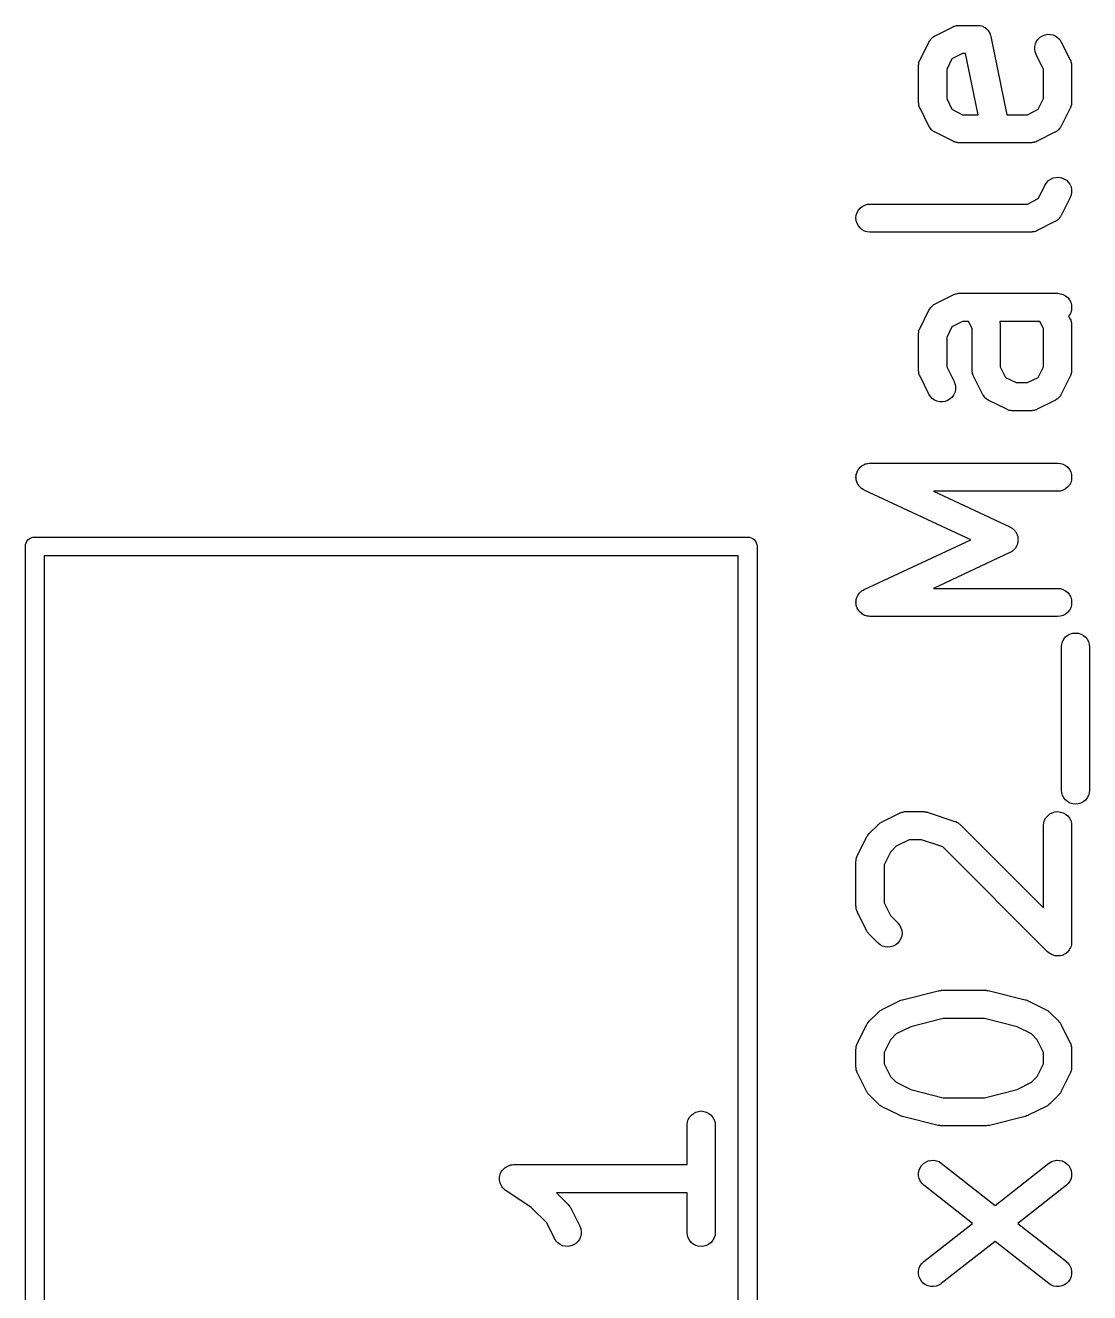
# Model space of a CAD drawing. Extents: x 118.6 to 187.3, y -130.9 to -41.9.
# Drawn here: x 141.86 to 147.53, y -119.63 to -112.87 of the extents above; entities that cross this region are included whole.
import ezdxf

# ---------------------------------------------------------------- set-up
doc = ezdxf.new("R2010")
doc.units = 0
doc.layers.add('BLACK', color=7, linetype='CONTINUOUS')

msp = doc.modelspace()

# ---------------------------------------------------------------- linework, layer by layer
at = {"layer": 'BLACK', "linetype": 'CONTINUOUS'}
for p, q in [((146.71, -112.928), (146.805, -112.881)), ((146.805, -112.881), (146.806, -112.88)), ((146.806, -112.88), (146.808, -112.879)), ((146.808, -112.879), (146.81, -112.878)), ((146.81, -112.878), (146.815, -112.877)), ((146.815, -112.877), (146.82, -112.875)), ((146.82, -112.875), (146.822, -112.875)), ((146.822, -112.875), (146.824, -112.874)), ((146.824, -112.874), (146.829, -112.874)), ((146.829, -112.874), (146.834, -112.873)), ((146.834, -112.873), (146.836, -112.873)), ((146.836, -112.873), (146.839, -112.873)), ((146.839, -112.873), (146.934, -112.873)), ((146.934, -112.873), (146.934, -112.873)), ((146.934, -112.873), (146.934, -112.873)), ((146.934, -112.873), (146.935, -112.873)), ((146.934, -112.873), (146.934, -112.873)), ((146.935, -112.873), (146.942, -112.873)), ((146.942, -112.873), (146.949, -112.874)), ((146.949, -112.874), (146.949, -112.874)), ((146.949, -112.874), (146.949, -112.874)), ((146.949, -112.874), (146.956, -112.876)), ((146.956, -112.876), (146.963, -112.878)), ((146.963, -112.878), (146.963, -112.879)), ((146.963, -112.879), (146.963, -112.879)), ((146.963, -112.879), (146.97, -112.882)), ((146.97, -112.882), (146.976, -112.885)), ((146.976, -112.885), (146.976, -112.886)), ((146.976, -112.886), (146.976, -112.886)), ((146.976, -112.886), (146.982, -112.89)), ((146.982, -112.89), (146.987, -112.895)), ((146.987, -112.895), (146.987, -112.895)), ((146.987, -112.895), (146.987, -112.895)), ((146.987, -112.895), (146.992, -112.901)), ((146.992, -112.901), (146.996, -112.906)), ((146.996, -112.906), (146.996, -112.906)), ((146.996, -112.906), (146.997, -112.907)), ((146.997, -112.907), (147, -112.913)), ((146.629, -113.057), (146.676, -112.962)), ((146.676, -112.962), (146.677, -112.961)), ((146.677, -112.961), (146.678, -112.959)), ((146.678, -112.958), (146.682, -112.953)), ((146.678, -112.959), (146.678, -112.958)), ((146.682, -112.953), (146.685, -112.948)), ((146.685, -112.948), (146.686, -112.947)), ((146.686, -112.947), (146.687, -112.946)), ((146.687, -112.946), (146.691, -112.942)), ((146.691, -112.942), (146.695, -112.938)), ((146.695, -112.938), (146.696, -112.937)), ((146.696, -112.937), (146.697, -112.936)), ((146.697, -112.936), (146.702, -112.933)), ((146.702, -112.933), (146.707, -112.93)), ((146.707, -112.93), (146.708, -112.929)), ((146.708, -112.929), (146.71, -112.928)), ((147, -112.913), (147.003, -112.919)), ((147.003, -112.919), (147.003, -112.919)), ((147.003, -112.919), (147.003, -112.92)), ((147.003, -112.92), (147.005, -112.926)), ((147.005, -112.926), (147.007, -112.933)), ((147.007, -112.933), (147.091, -113.349)), ((147.24, -112.985), (147.244, -112.971)), ((147.244, -112.971), (147.25, -112.957)), ((147.25, -112.957), (147.259, -112.946)), ((147.259, -112.946), (147.269, -112.936)), ((147.269, -112.936), (147.282, -112.928)), ((147.282, -112.928), (147.295, -112.923)), ((147.295, -112.923), (147.31, -112.92)), ((147.31, -112.92), (147.324, -112.921)), ((147.324, -112.921), (147.339, -112.924)), ((147.339, -112.924), (147.352, -112.93)), ((147.352, -112.93), (147.364, -112.939)), ((147.364, -112.939), (147.374, -112.949)), ((147.374, -112.949), (147.382, -112.962)), ((147.382, -112.962), (147.429, -113.057)), ((146.856, -113.023), (146.799, -113.051)), ((146.872, -113.023), (146.856, -113.023)), ((146.938, -113.349), (146.872, -113.023)), ((147.24, -113), (147.24, -112.985)), ((147.242, -113.014), (147.24, -113)), ((147.247, -113.028), (147.242, -113.014)), ((147.248, -113.029), (147.247, -113.028)), ((147.287, -113.108), (147.248, -113.029)), ((146.621, -113.085), (146.622, -113.08)), ((146.621, -113.087), (146.621, -113.085)), ((146.621, -113.089), (146.621, -113.087)), ((146.621, -113.09), (146.621, -113.089)), ((146.621, -113.281), (146.621, -113.09)), ((146.622, -113.075), (146.623, -113.073)), ((146.622, -113.08), (146.622, -113.075)), ((146.623, -113.071), (146.625, -113.066)), ((146.623, -113.073), (146.623, -113.071)), ((146.625, -113.066), (146.627, -113.061)), ((146.627, -113.061), (146.628, -113.059)), ((146.628, -113.059), (146.629, -113.057)), ((146.799, -113.051), (146.771, -113.108)), ((146.771, -113.108), (146.771, -113.263)), ((147.287, -113.263), (147.287, -113.108)), ((147.429, -113.057), (147.43, -113.058)), ((147.43, -113.058), (147.431, -113.06)), ((147.431, -113.06), (147.432, -113.062)), ((147.432, -113.062), (147.433, -113.067)), ((147.433, -113.067), (147.435, -113.072)), ((147.435, -113.072), (147.435, -113.074)), ((147.435, -113.074), (147.436, -113.076)), ((147.436, -113.076), (147.436, -113.081)), ((147.436, -113.081), (147.437, -113.086)), ((147.437, -113.086), (147.437, -113.088)), ((147.437, -113.088), (147.437, -113.09)), ((147.437, -113.09), (147.437, -113.281)), ((146.621, -113.283), (146.621, -113.281)), ((146.621, -113.285), (146.621, -113.283)), ((146.622, -113.29), (146.621, -113.285)), ((146.622, -113.296), (146.622, -113.29)), ((146.623, -113.298), (146.622, -113.296)), ((146.623, -113.3), (146.623, -113.298)), ((146.625, -113.305), (146.623, -113.3)), ((146.626, -113.31), (146.625, -113.305)), ((146.627, -113.311), (146.626, -113.31)), ((146.628, -113.314), (146.627, -113.311)), ((146.629, -113.314), (146.628, -113.314)), ((146.676, -113.41), (146.629, -113.314)), ((146.771, -113.263), (146.799, -113.32)), ((147.259, -113.32), (147.287, -113.263)), ((147.429, -113.314), (147.382, -113.41)), ((147.43, -113.312), (147.429, -113.314)), ((147.431, -113.31), (147.43, -113.312)), ((147.433, -113.306), (147.431, -113.31)), ((147.435, -113.301), (147.433, -113.306)), ((147.436, -113.297), (147.435, -113.299)), ((147.435, -113.299), (147.435, -113.301)), ((147.437, -113.286), (147.436, -113.291)), ((147.436, -113.291), (147.436, -113.297)), ((147.437, -113.281), (147.437, -113.282)), ((147.437, -113.282), (147.437, -113.284)), ((147.437, -113.284), (147.437, -113.286)), ((146.799, -113.32), (146.856, -113.349)), ((146.856, -113.349), (146.938, -113.349)), ((147.091, -113.349), (147.202, -113.349)), ((147.202, -113.349), (147.259, -113.32)), ((146.677, -113.411), (146.676, -113.41)), ((146.678, -113.413), (146.677, -113.411)), ((146.681, -113.417), (146.678, -113.413)), ((146.684, -113.422), (146.681, -113.417)), ((146.685, -113.423), (146.684, -113.422)), ((146.686, -113.425), (146.685, -113.423)), ((146.69, -113.429), (146.686, -113.425)), ((146.694, -113.433), (146.69, -113.429)), ((146.695, -113.434), (146.694, -113.433)), ((146.697, -113.435), (146.695, -113.434)), ((146.701, -113.438), (146.697, -113.435)), ((146.706, -113.441), (146.701, -113.438)), ((146.707, -113.442), (146.706, -113.441)), ((146.709, -113.443), (146.707, -113.442)), ((146.71, -113.443), (146.709, -113.443)), ((146.805, -113.491), (146.71, -113.443)), ((147.348, -113.443), (147.253, -113.491)), ((147.35, -113.442), (147.348, -113.443)), ((147.351, -113.442), (147.35, -113.442)), ((147.356, -113.439), (147.351, -113.442)), ((147.361, -113.435), (147.356, -113.439)), ((147.362, -113.434), (147.361, -113.435)), ((147.363, -113.433), (147.362, -113.434)), ((147.367, -113.429), (147.363, -113.433)), ((147.371, -113.425), (147.367, -113.429)), ((147.372, -113.424), (147.371, -113.425)), ((147.373, -113.423), (147.372, -113.424)), ((147.377, -113.418), (147.373, -113.423)), ((147.38, -113.414), (147.377, -113.418)), ((147.381, -113.411), (147.38, -113.412)), ((147.38, -113.412), (147.38, -113.414)), ((147.382, -113.41), (147.381, -113.411)), ((146.807, -113.492), (146.805, -113.491)), ((146.809, -113.493), (146.807, -113.492)), ((146.814, -113.494), (146.809, -113.493)), ((146.819, -113.496), (146.814, -113.494)), ((146.821, -113.497), (146.819, -113.496)), ((146.823, -113.497), (146.821, -113.497)), ((146.828, -113.498), (146.823, -113.497)), ((146.833, -113.499), (146.828, -113.498)), ((146.835, -113.499), (146.833, -113.499)), ((146.838, -113.499), (146.835, -113.499)), ((146.839, -113.499), (146.838, -113.499)), ((147.22, -113.499), (146.839, -113.499)), ((147.222, -113.499), (147.22, -113.499)), ((147.224, -113.499), (147.222, -113.499)), ((147.229, -113.498), (147.224, -113.499)), ((147.234, -113.497), (147.229, -113.498)), ((147.236, -113.497), (147.234, -113.497)), ((147.238, -113.496), (147.236, -113.497)), ((147.243, -113.495), (147.238, -113.496)), ((147.248, -113.493), (147.243, -113.495)), ((147.25, -113.492), (147.248, -113.493)), ((147.252, -113.491), (147.25, -113.492)), ((147.253, -113.491), (147.252, -113.491)), ((147.296, -113.723), (147.304, -113.71)), ((147.304, -113.71), (147.314, -113.7)), ((147.314, -113.7), (147.326, -113.692)), ((147.326, -113.692), (147.339, -113.686)), ((147.339, -113.686), (147.354, -113.683)), ((147.354, -113.683), (147.368, -113.682)), ((147.368, -113.682), (147.383, -113.685)), ((147.383, -113.685), (147.396, -113.69)), ((147.396, -113.69), (147.409, -113.698)), ((147.409, -113.698), (147.419, -113.708)), ((147.419, -113.708), (147.428, -113.72)), ((147.428, -113.72), (147.434, -113.734)), ((147.259, -113.796), (147.295, -113.724)), ((147.295, -113.724), (147.296, -113.723)), ((147.435, -113.777), (147.429, -113.791)), ((147.434, -113.734), (147.437, -113.748)), ((147.437, -113.763), (147.435, -113.777)), ((147.437, -113.748), (147.437, -113.763)), ((146.3, -113.858), (146.31, -113.847)), ((146.31, -113.847), (146.321, -113.838)), ((146.321, -113.838), (146.334, -113.831)), ((146.334, -113.831), (146.348, -113.826)), ((146.348, -113.826), (146.362, -113.825)), ((146.362, -113.825), (147.202, -113.825)), ((147.202, -113.825), (147.259, -113.796)), ((147.429, -113.791), (147.382, -113.886)), ((146.287, -113.899), (146.289, -113.885)), ((146.289, -113.914), (146.287, -113.899)), ((146.289, -113.885), (146.293, -113.871)), ((146.293, -113.928), (146.289, -113.914)), ((146.293, -113.871), (146.3, -113.858)), ((147.348, -113.919), (147.253, -113.967)), ((147.35, -113.919), (147.348, -113.919)), ((147.351, -113.918), (147.35, -113.919)), ((147.356, -113.915), (147.351, -113.918)), ((147.361, -113.912), (147.356, -113.915)), ((147.362, -113.911), (147.361, -113.912)), ((147.363, -113.91), (147.362, -113.911)), ((147.367, -113.906), (147.363, -113.91)), ((147.371, -113.902), (147.367, -113.906)), ((147.372, -113.9), (147.371, -113.902)), ((147.373, -113.899), (147.372, -113.9)), ((147.377, -113.894), (147.373, -113.899)), ((147.38, -113.89), (147.377, -113.894)), ((147.381, -113.887), (147.38, -113.888)), ((147.38, -113.888), (147.38, -113.89)), ((147.382, -113.886), (147.381, -113.887)), ((146.3, -113.941), (146.293, -113.928)), ((146.309, -113.952), (146.3, -113.941)), ((146.32, -113.962), (146.309, -113.952)), ((146.333, -113.969), (146.32, -113.962)), ((146.347, -113.973), (146.333, -113.969)), ((146.361, -113.975), (146.347, -113.973)), ((146.362, -113.975), (146.361, -113.975)), ((147.22, -113.975), (146.362, -113.975)), ((147.222, -113.975), (147.22, -113.975)), ((147.224, -113.975), (147.222, -113.975)), ((147.229, -113.974), (147.224, -113.975)), ((147.234, -113.974), (147.229, -113.974)), ((147.236, -113.973), (147.234, -113.974)), ((147.238, -113.973), (147.236, -113.973)), ((147.243, -113.971), (147.238, -113.973)), ((147.248, -113.969), (147.243, -113.971)), ((147.25, -113.968), (147.248, -113.969)), ((147.252, -113.968), (147.25, -113.968)), ((147.253, -113.967), (147.252, -113.968)), ((146.71, -114.357), (146.805, -114.309)), ((146.805, -114.309), (146.806, -114.309)), ((146.806, -114.309), (146.808, -114.308)), ((146.808, -114.308), (146.81, -114.307)), ((146.81, -114.307), (146.815, -114.305)), ((146.815, -114.305), (146.82, -114.304)), ((146.82, -114.304), (146.822, -114.303)), ((146.822, -114.303), (146.824, -114.303)), ((146.824, -114.303), (146.829, -114.302)), ((146.829, -114.302), (146.834, -114.301)), ((146.834, -114.301), (146.836, -114.301)), ((146.836, -114.301), (146.839, -114.301)), ((146.839, -114.301), (147.362, -114.301)), ((147.362, -114.301), (147.363, -114.301)), ((147.363, -114.301), (147.378, -114.303)), ((147.378, -114.303), (147.392, -114.307)), ((147.392, -114.307), (147.405, -114.314)), ((147.405, -114.314), (147.416, -114.324)), ((147.416, -114.324), (147.425, -114.335)), ((146.629, -114.486), (146.676, -114.39)), ((146.676, -114.39), (146.677, -114.389)), ((146.677, -114.389), (146.678, -114.388)), ((146.678, -114.386), (146.682, -114.382)), ((146.678, -114.388), (146.678, -114.386)), ((146.682, -114.382), (146.685, -114.377)), ((146.685, -114.377), (146.686, -114.376)), ((146.686, -114.376), (146.687, -114.375)), ((146.687, -114.375), (146.691, -114.371)), ((146.691, -114.371), (146.695, -114.367)), ((146.695, -114.367), (146.696, -114.366)), ((146.696, -114.366), (146.697, -114.365)), ((146.697, -114.365), (146.702, -114.361)), ((146.702, -114.361), (146.707, -114.358)), ((146.707, -114.358), (146.708, -114.358)), ((146.708, -114.358), (146.71, -114.357)), ((147.425, -114.335), (147.432, -114.348)), ((147.432, -114.348), (147.436, -114.362)), ((147.436, -114.391), (147.432, -114.405)), ((147.436, -114.362), (147.437, -114.377)), ((147.437, -114.377), (147.436, -114.391)), ((146.856, -114.451), (146.799, -114.48)), ((146.887, -114.451), (146.856, -114.451)), ((146.906, -114.489), (146.887, -114.451)), ((147.054, -114.451), (147.054, -114.453)), ((147.268, -114.451), (147.054, -114.451)), ((147.054, -114.453), (147.054, -114.455)), ((147.054, -114.455), (147.055, -114.457)), ((147.055, -114.457), (147.056, -114.462)), ((147.056, -114.462), (147.056, -114.467)), ((147.287, -114.489), (147.268, -114.451)), ((147.425, -114.418), (147.421, -114.422)), ((147.421, -114.422), (147.429, -114.438)), ((147.432, -114.405), (147.425, -114.418)), ((147.429, -114.438), (147.43, -114.439)), ((147.43, -114.439), (147.431, -114.441)), ((147.431, -114.441), (147.432, -114.443)), ((147.432, -114.443), (147.433, -114.448)), ((147.433, -114.448), (147.435, -114.453)), ((147.435, -114.453), (147.435, -114.455)), ((147.435, -114.455), (147.436, -114.457)), ((147.436, -114.457), (147.436, -114.462)), ((147.436, -114.462), (147.437, -114.467)), ((146.621, -114.514), (146.622, -114.509)), ((146.621, -114.516), (146.621, -114.514)), ((146.621, -114.518), (146.621, -114.516)), ((146.621, -114.519), (146.621, -114.518)), ((146.621, -114.71), (146.621, -114.519)), ((146.622, -114.503), (146.623, -114.501)), ((146.622, -114.509), (146.622, -114.503)), ((146.623, -114.499), (146.625, -114.494)), ((146.623, -114.501), (146.623, -114.499)), ((146.625, -114.494), (146.627, -114.49)), ((146.627, -114.49), (146.628, -114.488)), ((146.628, -114.488), (146.629, -114.486)), ((146.799, -114.48), (146.771, -114.537)), ((146.906, -114.71), (146.906, -114.489)), ((147.056, -114.467), (147.056, -114.469)), ((147.056, -114.469), (147.056, -114.471)), ((147.056, -114.471), (147.056, -114.692)), ((147.287, -114.692), (147.287, -114.489)), ((147.437, -114.467), (147.437, -114.469)), ((147.437, -114.469), (147.437, -114.471)), ((147.437, -114.471), (147.437, -114.71)), ((146.771, -114.537), (146.771, -114.692)), ((146.621, -114.712), (146.621, -114.71)), ((146.621, -114.714), (146.621, -114.712)), ((146.622, -114.719), (146.621, -114.714)), ((146.622, -114.724), (146.622, -114.719)), ((146.623, -114.726), (146.622, -114.724)), ((146.623, -114.728), (146.623, -114.726)), ((146.625, -114.733), (146.623, -114.728)), ((146.626, -114.738), (146.625, -114.733)), ((146.771, -114.692), (146.81, -114.771)), ((146.907, -114.712), (146.906, -114.71)), ((146.907, -114.714), (146.907, -114.712)), ((146.907, -114.719), (146.907, -114.714)), ((146.908, -114.724), (146.907, -114.719)), ((146.908, -114.726), (146.908, -114.724)), ((146.909, -114.728), (146.908, -114.726)), ((146.911, -114.733), (146.909, -114.728)), ((146.912, -114.738), (146.911, -114.733)), ((147.056, -114.692), (147.085, -114.749)), ((147.259, -114.749), (147.287, -114.692)), ((147.435, -114.729), (147.433, -114.734)), ((147.436, -114.725), (147.435, -114.727)), ((147.435, -114.727), (147.435, -114.729)), ((147.437, -114.715), (147.436, -114.72)), ((147.436, -114.72), (147.436, -114.725)), ((147.437, -114.71), (147.437, -114.711)), ((147.437, -114.711), (147.437, -114.713)), ((147.437, -114.713), (147.437, -114.715)), ((146.627, -114.74), (146.626, -114.738)), ((146.628, -114.742), (146.627, -114.74)), ((146.629, -114.743), (146.628, -114.742)), ((146.676, -114.838), (146.629, -114.743)), ((146.81, -114.771), (146.811, -114.772)), ((146.811, -114.772), (146.816, -114.786)), ((146.816, -114.786), (146.818, -114.8)), ((146.818, -114.8), (146.818, -114.815)), ((146.913, -114.74), (146.912, -114.738)), ((146.914, -114.742), (146.913, -114.74)), ((146.914, -114.743), (146.914, -114.742)), ((146.962, -114.838), (146.914, -114.743)), ((147.085, -114.749), (147.142, -114.777)), ((147.142, -114.777), (147.202, -114.777)), ((147.202, -114.777), (147.259, -114.749)), ((147.429, -114.743), (147.382, -114.838)), ((147.43, -114.741), (147.429, -114.743)), ((147.431, -114.739), (147.43, -114.741)), ((147.433, -114.734), (147.431, -114.739)), ((146.684, -114.851), (146.676, -114.838)), ((146.694, -114.861), (146.684, -114.851)), ((146.706, -114.87), (146.694, -114.861)), ((146.789, -114.864), (146.776, -114.872)), ((146.8, -114.854), (146.789, -114.864)), ((146.808, -114.843), (146.8, -114.854)), ((146.814, -114.829), (146.808, -114.843)), ((146.818, -114.815), (146.814, -114.829)), ((146.963, -114.84), (146.962, -114.838)), ((146.963, -114.841), (146.963, -114.84)), ((146.967, -114.846), (146.963, -114.841)), ((146.97, -114.851), (146.967, -114.846)), ((146.971, -114.852), (146.97, -114.851)), ((146.972, -114.853), (146.971, -114.852)), ((146.976, -114.857), (146.972, -114.853)), ((146.98, -114.861), (146.976, -114.857)), ((146.981, -114.862), (146.98, -114.861)), ((146.982, -114.863), (146.981, -114.862)), ((146.987, -114.867), (146.982, -114.863)), ((146.992, -114.87), (146.987, -114.867)), ((147.356, -114.867), (147.351, -114.87)), ((147.361, -114.864), (147.356, -114.867)), ((147.362, -114.863), (147.361, -114.864)), ((147.363, -114.862), (147.362, -114.863)), ((147.367, -114.858), (147.363, -114.862)), ((147.371, -114.854), (147.367, -114.858)), ((147.372, -114.853), (147.371, -114.854)), ((147.373, -114.852), (147.372, -114.853)), ((147.377, -114.847), (147.373, -114.852)), ((147.38, -114.842), (147.377, -114.847)), ((147.381, -114.839), (147.38, -114.841)), ((147.38, -114.841), (147.38, -114.842)), ((147.382, -114.838), (147.381, -114.839)), ((146.719, -114.876), (146.706, -114.87)), ((146.734, -114.879), (146.719, -114.876)), ((146.748, -114.88), (146.734, -114.879)), ((146.763, -114.877), (146.748, -114.88)), ((146.776, -114.872), (146.763, -114.877)), ((146.993, -114.87), (146.992, -114.87)), ((146.995, -114.871), (146.993, -114.87)), ((146.996, -114.872), (146.995, -114.871)), ((147.091, -114.919), (146.996, -114.872)), ((147.093, -114.92), (147.091, -114.919)), ((147.095, -114.921), (147.093, -114.92)), ((147.1, -114.923), (147.095, -114.921)), ((147.104, -114.925), (147.1, -114.923)), ((147.107, -114.925), (147.104, -114.925)), ((147.109, -114.926), (147.107, -114.925)), ((147.114, -114.926), (147.109, -114.926)), ((147.119, -114.927), (147.114, -114.926)), ((147.121, -114.927), (147.119, -114.927)), ((147.123, -114.927), (147.121, -114.927)), ((147.124, -114.927), (147.123, -114.927)), ((147.22, -114.927), (147.124, -114.927)), ((147.222, -114.927), (147.22, -114.927)), ((147.224, -114.927), (147.222, -114.927)), ((147.229, -114.926), (147.224, -114.927)), ((147.234, -114.926), (147.229, -114.926)), ((147.236, -114.925), (147.234, -114.926)), ((147.238, -114.925), (147.236, -114.925)), ((147.243, -114.923), (147.238, -114.925)), ((147.248, -114.922), (147.243, -114.923)), ((147.25, -114.921), (147.248, -114.922)), ((147.252, -114.92), (147.25, -114.921)), ((147.253, -114.919), (147.252, -114.92)), ((147.348, -114.872), (147.253, -114.919)), ((147.35, -114.871), (147.348, -114.872)), ((147.351, -114.87), (147.35, -114.871)), ((146.351, -115.207), (146.357, -115.206)), ((146.357, -115.206), (146.362, -115.206)), ((146.362, -115.206), (147.362, -115.206)), ((147.362, -115.206), (147.363, -115.206)), ((147.363, -115.206), (147.378, -115.208)), ((146.287, -115.277), (146.288, -115.271)), ((146.288, -115.271), (146.289, -115.266)), ((146.289, -115.264), (146.29, -115.263)), ((146.289, -115.266), (146.289, -115.264)), ((146.29, -115.263), (146.292, -115.257)), ((146.292, -115.257), (146.293, -115.252)), ((146.293, -115.252), (146.294, -115.25)), ((146.294, -115.25), (146.295, -115.249)), ((146.295, -115.249), (146.298, -115.244)), ((146.298, -115.244), (146.3, -115.239)), ((146.3, -115.239), (146.301, -115.238)), ((146.301, -115.238), (146.302, -115.236)), ((146.302, -115.236), (146.306, -115.232)), ((146.306, -115.232), (146.31, -115.228)), ((146.31, -115.228), (146.311, -115.227)), ((146.311, -115.227), (146.312, -115.225)), ((146.312, -115.225), (146.317, -115.222)), ((146.317, -115.222), (146.321, -115.218)), ((146.321, -115.218), (146.322, -115.218)), ((146.322, -115.218), (146.324, -115.217)), ((146.324, -115.217), (146.329, -115.214)), ((146.329, -115.214), (146.334, -115.212)), ((146.334, -115.212), (146.335, -115.211)), ((146.335, -115.211), (146.337, -115.21)), ((146.337, -115.21), (146.342, -115.209)), ((146.342, -115.209), (146.348, -115.207)), ((146.348, -115.207), (146.35, -115.207)), ((146.35, -115.207), (146.351, -115.207)), ((147.378, -115.208), (147.392, -115.212)), ((147.392, -115.212), (147.405, -115.219)), ((147.405, -115.219), (147.416, -115.228)), ((147.416, -115.228), (147.425, -115.24)), ((147.425, -115.24), (147.432, -115.253)), ((147.432, -115.253), (147.436, -115.267)), ((147.436, -115.267), (147.437, -115.281)), ((146.288, -115.279), (146.287, -115.277)), ((146.287, -115.28), (146.288, -115.279)), ((146.288, -115.286), (146.287, -115.28)), ((146.288, -115.292), (146.288, -115.286)), ((146.289, -115.293), (146.288, -115.292)), ((146.289, -115.295), (146.289, -115.293)), ((146.29, -115.3), (146.289, -115.295)), ((146.292, -115.306), (146.29, -115.3)), ((146.292, -115.307), (146.292, -115.306)), ((146.293, -115.309), (146.292, -115.307)), ((146.295, -115.314), (146.293, -115.309)), ((146.298, -115.319), (146.295, -115.314)), ((146.299, -115.321), (146.298, -115.319)), ((146.3, -115.322), (146.299, -115.321)), ((146.303, -115.326), (146.3, -115.322)), ((146.306, -115.331), (146.303, -115.326)), ((146.308, -115.332), (146.306, -115.331)), ((146.309, -115.333), (146.308, -115.332)), ((146.313, -115.337), (146.309, -115.333)), ((146.317, -115.341), (146.313, -115.337)), ((146.319, -115.342), (146.317, -115.341)), ((147.415, -115.334), (147.404, -115.343)), ((147.425, -115.323), (147.415, -115.334)), ((147.432, -115.31), (147.425, -115.323)), ((147.436, -115.296), (147.432, -115.31)), ((147.437, -115.281), (147.436, -115.296)), ((146.32, -115.343), (146.319, -115.342)), ((146.325, -115.346), (146.32, -115.343)), ((146.33, -115.348), (146.325, -115.346)), ((146.331, -115.349), (146.33, -115.348)), ((146.899, -115.614), (146.331, -115.349)), ((147.362, -115.356), (146.7, -115.356)), ((146.7, -115.356), (147.108, -115.546)), ((147.377, -115.355), (147.362, -115.356)), ((147.391, -115.35), (147.377, -115.355)), ((147.404, -115.343), (147.391, -115.35)), ((141.874, -115.614), (141.882, -115.608)), ((141.882, -115.608), (141.891, -115.604)), ((141.891, -115.604), (141.9, -115.601)), ((141.9, -115.601), (141.908, -115.6)), ((141.908, -115.6), (141.91, -115.6)), ((141.91, -115.6), (141.912, -115.6)), ((141.912, -115.6), (145.708, -115.6)), ((145.708, -115.6), (145.71, -115.6)), ((145.71, -115.6), (145.712, -115.6)), ((145.712, -115.6), (145.72, -115.601)), ((145.72, -115.601), (145.729, -115.604)), ((145.729, -115.604), (145.738, -115.608)), ((145.738, -115.608), (145.746, -115.614)), ((147.108, -115.546), (147.109, -115.547)), ((147.109, -115.547), (147.113, -115.549)), ((147.113, -115.549), (147.116, -115.551)), ((147.116, -115.551), (147.119, -115.553)), ((147.119, -115.553), (147.122, -115.554)), ((147.122, -115.554), (147.125, -115.557)), ((147.125, -115.557), (147.128, -115.559)), ((147.128, -115.559), (147.13, -115.562)), ((147.13, -115.562), (147.133, -115.564)), ((147.133, -115.564), (147.135, -115.567)), ((147.135, -115.567), (147.137, -115.57)), ((147.137, -115.57), (147.139, -115.573)), ((147.139, -115.573), (147.141, -115.576)), ((147.141, -115.576), (147.143, -115.58)), ((147.143, -115.58), (147.145, -115.583)), ((147.145, -115.583), (147.146, -115.586)), ((147.146, -115.586), (147.147, -115.589)), ((147.147, -115.589), (147.148, -115.593)), ((147.148, -115.593), (147.15, -115.597)), ((147.15, -115.597), (147.15, -115.6)), ((147.15, -115.6), (147.151, -115.604)), ((147.151, -115.604), (147.151, -115.608)), ((147.151, -115.608), (147.152, -115.611)), ((147.152, -115.611), (147.151, -115.615)), ((141.86, -115.65), (141.861, -115.64)), ((141.86, -115.652), (141.86, -115.65)), ((141.86, -123.148), (141.86, -115.652)), ((141.861, -115.64), (141.864, -115.631)), ((141.864, -115.631), (141.868, -115.622)), ((141.868, -115.622), (141.874, -115.614)), ((145.746, -115.614), (145.752, -115.622)), ((145.752, -115.622), (145.756, -115.631)), ((145.756, -115.631), (145.759, -115.64)), ((145.759, -115.64), (145.76, -115.65)), ((145.76, -115.65), (145.76, -115.652)), ((145.76, -115.652), (145.76, -123.148)), ((146.331, -115.88), (146.899, -115.614)), ((147.118, -115.677), (147.115, -115.679)), ((147.121, -115.675), (147.118, -115.677)), ((147.124, -115.672), (147.121, -115.675)), ((147.127, -115.67), (147.124, -115.672)), ((147.129, -115.667), (147.127, -115.67)), ((147.132, -115.665), (147.129, -115.667)), ((147.134, -115.662), (147.132, -115.665)), ((147.137, -115.659), (147.134, -115.662)), ((147.139, -115.656), (147.137, -115.659)), ((147.141, -115.653), (147.139, -115.656)), ((147.142, -115.65), (147.141, -115.653)), ((147.144, -115.646), (147.142, -115.65)), ((147.146, -115.643), (147.144, -115.646)), ((147.147, -115.64), (147.146, -115.643)), ((147.148, -115.636), (147.147, -115.64)), ((147.149, -115.633), (147.148, -115.636)), ((147.15, -115.629), (147.149, -115.633)), ((147.151, -115.626), (147.15, -115.629)), ((147.151, -115.615), (147.152, -115.618)), ((147.152, -115.618), (147.151, -115.622)), ((147.151, -115.622), (147.151, -115.626)), ((141.96, -115.7), (141.96, -123.1)), ((145.66, -115.7), (141.96, -115.7)), ((145.66, -123.1), (145.66, -115.7)), ((147.108, -115.682), (146.7, -115.873)), ((147.112, -115.68), (147.108, -115.682)), ((147.115, -115.679), (147.112, -115.68)), ((146.326, -115.883), (146.331, -115.88)), ((146.7, -115.873), (147.362, -115.873)), ((147.362, -115.873), (147.363, -115.873)), ((147.363, -115.873), (147.378, -115.874)), ((147.378, -115.874), (147.392, -115.879)), ((147.392, -115.879), (147.405, -115.886)), ((146.287, -115.947), (146.288, -115.942)), ((146.288, -115.949), (146.287, -115.947)), ((146.287, -115.951), (146.288, -115.949)), ((146.288, -115.936), (146.289, -115.934)), ((146.288, -115.942), (146.288, -115.936)), ((146.289, -115.933), (146.291, -115.927)), ((146.289, -115.934), (146.289, -115.933)), ((146.291, -115.927), (146.292, -115.922)), ((146.292, -115.922), (146.293, -115.92)), ((146.293, -115.919), (146.296, -115.914)), ((146.293, -115.92), (146.293, -115.919)), ((146.296, -115.914), (146.298, -115.909)), ((146.298, -115.909), (146.299, -115.907)), ((146.299, -115.907), (146.3, -115.906)), ((146.3, -115.906), (146.304, -115.901)), ((146.304, -115.901), (146.307, -115.897)), ((146.307, -115.897), (146.308, -115.896)), ((146.308, -115.896), (146.31, -115.894)), ((146.31, -115.894), (146.314, -115.891)), ((146.314, -115.891), (146.318, -115.887)), ((146.318, -115.887), (146.32, -115.886)), ((146.32, -115.886), (146.321, -115.885)), ((146.321, -115.885), (146.326, -115.883)), ((147.405, -115.886), (147.416, -115.895)), ((147.416, -115.895), (147.425, -115.907)), ((147.425, -115.907), (147.432, -115.92)), ((147.432, -115.92), (147.436, -115.934)), ((147.436, -115.934), (147.437, -115.948)), ((147.437, -115.948), (147.436, -115.963)), ((146.288, -115.956), (146.287, -115.951)), ((146.289, -115.962), (146.288, -115.956)), ((146.289, -115.963), (146.289, -115.962)), ((146.289, -115.965), (146.289, -115.963)), ((146.291, -115.97), (146.289, -115.965)), ((146.293, -115.976), (146.291, -115.97)), ((146.294, -115.977), (146.293, -115.976)), ((146.294, -115.979), (146.294, -115.977)), ((146.297, -115.984), (146.294, -115.979)), ((146.3, -115.989), (146.297, -115.984)), ((146.301, -115.99), (146.3, -115.989)), ((146.302, -115.992), (146.301, -115.99)), ((146.305, -115.996), (146.302, -115.992)), ((146.309, -116), (146.305, -115.996)), ((146.31, -116.001), (146.309, -116)), ((146.311, -116.002), (146.31, -116.001)), ((146.316, -116.006), (146.311, -116.002)), ((146.32, -116.01), (146.316, -116.006)), ((146.322, -116.01), (146.32, -116.01)), ((146.323, -116.011), (146.322, -116.01)), ((146.328, -116.014), (146.323, -116.011)), ((146.333, -116.017), (146.328, -116.014)), ((147.404, -116.01), (147.391, -116.017)), ((147.415, -116.001), (147.404, -116.01)), ((147.425, -115.99), (147.415, -116.001)), ((147.432, -115.977), (147.425, -115.99)), ((147.436, -115.963), (147.432, -115.977)), ((146.334, -116.017), (146.333, -116.017)), ((146.336, -116.018), (146.334, -116.017)), ((146.341, -116.019), (146.336, -116.018)), ((146.347, -116.021), (146.341, -116.019)), ((146.348, -116.021), (146.347, -116.021)), ((146.35, -116.022), (146.348, -116.021)), ((146.356, -116.022), (146.35, -116.022)), ((146.361, -116.023), (146.356, -116.022)), ((146.362, -116.023), (146.361, -116.023)), ((147.362, -116.023), (146.362, -116.023)), ((147.377, -116.021), (147.362, -116.023)), ((147.391, -116.017), (147.377, -116.021)), ((147.389, -116.156), (147.396, -116.143)), ((147.396, -116.143), (147.405, -116.132)), ((147.405, -116.132), (147.417, -116.123)), ((147.417, -116.123), (147.43, -116.116)), ((147.43, -116.116), (147.444, -116.112)), ((147.444, -116.112), (147.458, -116.111)), ((147.458, -116.111), (147.473, -116.112)), ((147.473, -116.112), (147.487, -116.117)), ((147.487, -116.117), (147.5, -116.124)), ((147.5, -116.124), (147.511, -116.133)), ((147.511, -116.133), (147.52, -116.144)), ((147.52, -116.144), (147.527, -116.157)), ((147.383, -116.185), (147.384, -116.17)), ((147.383, -116.186), (147.383, -116.185)), ((147.383, -116.948), (147.383, -116.186)), ((147.384, -116.17), (147.389, -116.156)), ((147.527, -116.157), (147.531, -116.171)), ((147.531, -116.171), (147.533, -116.186)), ((147.533, -116.186), (147.533, -116.948)), ((147.384, -116.962), (147.383, -116.948)), ((147.533, -116.949), (147.531, -116.963)), ((147.533, -116.948), (147.533, -116.949)), ((147.388, -116.976), (147.384, -116.962)), ((147.395, -116.989), (147.388, -116.976)), ((147.404, -117), (147.395, -116.989)), ((147.416, -117.01), (147.404, -117)), ((147.429, -117.017), (147.416, -117.01)), ((147.443, -117.021), (147.429, -117.017)), ((147.457, -117.023), (147.443, -117.021)), ((147.472, -117.021), (147.457, -117.023)), ((147.486, -117.017), (147.472, -117.021)), ((147.499, -117.01), (147.486, -117.017)), ((147.51, -117.001), (147.499, -117.01)), ((147.52, -116.99), (147.51, -117.001)), ((147.527, -116.977), (147.52, -116.99)), ((147.531, -116.963), (147.527, -116.977)), ((146.424, -117.119), (146.519, -117.071)), ((146.519, -117.071), (146.52, -117.071)), ((146.52, -117.071), (146.522, -117.07)), ((146.522, -117.07), (146.524, -117.069)), ((146.524, -117.069), (146.529, -117.067)), ((146.529, -117.067), (146.534, -117.066)), ((146.534, -117.066), (146.536, -117.065)), ((146.536, -117.065), (146.538, -117.065)), ((146.538, -117.065), (146.543, -117.064)), ((146.543, -117.064), (146.548, -117.063)), ((146.548, -117.063), (146.551, -117.063)), ((146.551, -117.063), (146.553, -117.063)), ((146.553, -117.063), (146.648, -117.063)), ((146.648, -117.063), (146.649, -117.063)), ((146.649, -117.063), (146.653, -117.064)), ((146.653, -117.064), (146.658, -117.064)), ((146.658, -117.064), (146.661, -117.064)), ((146.661, -117.064), (146.664, -117.065)), ((146.664, -117.065), (146.668, -117.066)), ((146.668, -117.066), (146.672, -117.067)), ((146.672, -117.067), (146.815, -117.115)), ((147.293, -117.109), (147.3, -117.096)), ((147.3, -117.096), (147.31, -117.085)), ((147.31, -117.085), (147.321, -117.075)), ((147.321, -117.075), (147.334, -117.069)), ((147.334, -117.069), (147.348, -117.064)), ((147.348, -117.064), (147.363, -117.063)), ((147.363, -117.063), (147.377, -117.065)), ((147.377, -117.065), (147.391, -117.069)), ((147.391, -117.069), (147.404, -117.076)), ((147.404, -117.076), (147.416, -117.085)), ((147.416, -117.085), (147.425, -117.097)), ((147.425, -117.097), (147.432, -117.11)), ((146.357, -117.18), (146.405, -117.133)), ((146.405, -117.132), (146.409, -117.129)), ((146.405, -117.133), (146.405, -117.132)), ((146.409, -117.129), (146.412, -117.126)), ((146.412, -117.126), (146.414, -117.125)), ((146.414, -117.125), (146.417, -117.123)), ((146.417, -117.123), (146.421, -117.121)), ((146.421, -117.121), (146.424, -117.119)), ((146.815, -117.115), (146.816, -117.115)), ((146.816, -117.115), (146.818, -117.116)), ((146.818, -117.116), (146.82, -117.116)), ((146.82, -117.116), (146.824, -117.119)), ((146.824, -117.119), (146.829, -117.121)), ((146.829, -117.121), (146.831, -117.122)), ((146.831, -117.122), (146.833, -117.123)), ((146.833, -117.123), (146.837, -117.127)), ((146.837, -117.127), (146.841, -117.13)), ((146.841, -117.13), (146.842, -117.131)), ((146.842, -117.131), (146.844, -117.133)), ((146.844, -117.133), (147.287, -117.576)), ((147.287, -117.137), (147.289, -117.123)), ((147.287, -117.138), (147.287, -117.137)), ((147.287, -117.576), (147.287, -117.138)), ((147.289, -117.123), (147.293, -117.109)), ((147.432, -117.11), (147.436, -117.124)), ((147.436, -117.124), (147.437, -117.138)), ((147.437, -117.138), (147.437, -117.757)), ((146.295, -117.295), (146.343, -117.2)), ((146.343, -117.199), (146.346, -117.195)), ((146.343, -117.2), (146.343, -117.199)), ((146.346, -117.195), (146.348, -117.192)), ((146.348, -117.192), (146.35, -117.189)), ((146.35, -117.189), (146.351, -117.187)), ((146.351, -117.187), (146.354, -117.184)), ((146.354, -117.184), (146.357, -117.18)), ((146.571, -117.213), (146.502, -117.247)), ((146.636, -117.213), (146.571, -117.213)), ((146.75, -117.251), (146.636, -117.213)), ((146.292, -117.304), (146.293, -117.299)), ((146.293, -117.299), (146.295, -117.297)), ((146.295, -117.297), (146.295, -117.295)), ((146.472, -117.278), (146.437, -117.346)), ((146.502, -117.247), (146.472, -117.278)), ((147.309, -117.81), (146.75, -117.251)), ((146.287, -117.328), (146.288, -117.325)), ((146.287, -117.329), (146.287, -117.328)), ((146.287, -117.567), (146.287, -117.329)), ((146.288, -117.318), (146.289, -117.313)), ((146.288, -117.323), (146.288, -117.318)), ((146.288, -117.325), (146.288, -117.323)), ((146.289, -117.313), (146.29, -117.311)), ((146.29, -117.309), (146.292, -117.304)), ((146.29, -117.311), (146.29, -117.309)), ((146.437, -117.346), (146.437, -117.549)), ((146.288, -117.569), (146.287, -117.567)), ((146.288, -117.571), (146.288, -117.569)), ((146.437, -117.549), (146.472, -117.617)), ((146.288, -117.576), (146.288, -117.571)), ((146.289, -117.581), (146.288, -117.576)), ((146.289, -117.583), (146.289, -117.581)), ((146.29, -117.586), (146.289, -117.583)), ((146.292, -117.59), (146.29, -117.586)), ((146.293, -117.595), (146.292, -117.59)), ((146.294, -117.597), (146.293, -117.595)), ((146.295, -117.599), (146.294, -117.597)), ((146.295, -117.6), (146.295, -117.599)), ((146.343, -117.695), (146.295, -117.6)), ((146.472, -117.617), (146.511, -117.656)), ((146.345, -117.699), (146.343, -117.695)), ((146.347, -117.703), (146.345, -117.699)), ((146.349, -117.705), (146.347, -117.703)), ((146.511, -117.656), (146.511, -117.657)), ((146.511, -117.657), (146.521, -117.669)), ((146.521, -117.669), (146.527, -117.682)), ((146.527, -117.682), (146.531, -117.696)), ((146.531, -117.696), (146.533, -117.71)), ((146.351, -117.708), (146.349, -117.705)), ((146.354, -117.711), (146.351, -117.708)), ((146.356, -117.714), (146.354, -117.711)), ((146.357, -117.715), (146.356, -117.714)), ((146.405, -117.763), (146.357, -117.715)), ((146.416, -117.772), (146.405, -117.763)), ((146.429, -117.779), (146.416, -117.772)), ((146.499, -117.772), (146.486, -117.779)), ((146.51, -117.763), (146.499, -117.772)), ((146.52, -117.752), (146.51, -117.763)), ((146.527, -117.739), (146.52, -117.752)), ((146.531, -117.725), (146.527, -117.739)), ((146.533, -117.71), (146.531, -117.725)), ((147.437, -117.766), (147.436, -117.772)), ((147.436, -117.772), (147.436, -117.773)), ((147.437, -117.757), (147.437, -117.758)), ((147.437, -117.758), (147.437, -117.758)), ((147.437, -117.758), (147.437, -117.758)), ((147.437, -117.758), (147.437, -117.758)), ((147.437, -117.758), (147.437, -117.766)), ((146.443, -117.783), (146.429, -117.779)), ((146.457, -117.785), (146.443, -117.783)), ((146.472, -117.783), (146.457, -117.785)), ((146.486, -117.779), (146.472, -117.783)), ((147.315, -117.815), (147.309, -117.81)), ((147.32, -117.819), (147.315, -117.815)), ((147.321, -117.819), (147.32, -117.819)), ((147.327, -117.823), (147.321, -117.819)), ((147.321, -117.819), (147.321, -117.819)), ((147.333, -117.826), (147.327, -117.823)), ((147.334, -117.826), (147.333, -117.826)), ((147.333, -117.826), (147.333, -117.826)), ((147.34, -117.828), (147.334, -117.826)), ((147.347, -117.831), (147.34, -117.828)), ((147.348, -117.831), (147.347, -117.831)), ((147.347, -117.831), (147.347, -117.831)), ((147.355, -117.831), (147.348, -117.831)), ((147.362, -117.832), (147.355, -117.831)), ((147.369, -117.831), (147.362, -117.832)), ((147.362, -117.832), (147.362, -117.832)), ((147.362, -117.832), (147.362, -117.832)), ((147.376, -117.831), (147.369, -117.831)), ((147.377, -117.831), (147.376, -117.831)), ((147.384, -117.829), (147.377, -117.831)), ((147.377, -117.831), (147.377, -117.831)), ((147.39, -117.827), (147.384, -117.829)), ((147.391, -117.827), (147.39, -117.827)), ((147.397, -117.823), (147.391, -117.827)), ((147.391, -117.827), (147.391, -117.827)), ((147.403, -117.82), (147.397, -117.823)), ((147.404, -117.82), (147.403, -117.82)), ((147.409, -117.815), (147.404, -117.82)), ((147.404, -117.82), (147.404, -117.82)), ((147.415, -117.811), (147.409, -117.815)), ((147.42, -117.805), (147.415, -117.811)), ((147.415, -117.811), (147.415, -117.811)), ((147.415, -117.811), (147.415, -117.811)), ((147.424, -117.8), (147.42, -117.805)), ((147.428, -117.793), (147.424, -117.799)), ((147.424, -117.799), (147.424, -117.799)), ((147.424, -117.799), (147.424, -117.8)), ((147.431, -117.787), (147.428, -117.793)), ((147.434, -117.78), (147.431, -117.786)), ((147.431, -117.786), (147.431, -117.787)), ((147.431, -117.787), (147.431, -117.787)), ((147.436, -117.773), (147.434, -117.78)), ((147.436, -117.773), (147.436, -117.773)), ((146.535, -118.065), (146.725, -118.018)), ((146.725, -118.018), (146.726, -118.017)), ((146.726, -118.017), (146.727, -118.017)), ((146.727, -118.017), (146.729, -118.017)), ((146.729, -118.017), (146.735, -118.016)), ((146.735, -118.016), (146.741, -118.016)), ((146.741, -118.016), (146.742, -118.016)), ((146.742, -118.016), (146.743, -118.015)), ((146.743, -118.015), (146.981, -118.015)), ((146.981, -118.015), (146.982, -118.015)), ((146.982, -118.015), (146.984, -118.016)), ((146.984, -118.016), (146.985, -118.016)), ((146.985, -118.016), (146.991, -118.016)), ((146.991, -118.016), (146.997, -118.017)), ((146.997, -118.017), (146.998, -118.018)), ((146.998, -118.018), (147, -118.018)), ((147, -118.018), (147.19, -118.065)), ((146.424, -118.119), (146.519, -118.071)), ((146.519, -118.071), (146.52, -118.071)), ((146.52, -118.071), (146.521, -118.07)), ((146.521, -118.07), (146.527, -118.068)), ((146.521, -118.07), (146.521, -118.07)), ((146.527, -118.068), (146.534, -118.066)), ((146.534, -118.066), (146.534, -118.065)), ((146.534, -118.065), (146.535, -118.065)), ((147.19, -118.065), (147.191, -118.066)), ((147.191, -118.066), (147.191, -118.066)), ((147.191, -118.066), (147.192, -118.066)), ((147.192, -118.066), (147.198, -118.068)), ((147.198, -118.068), (147.205, -118.071)), ((147.205, -118.071), (147.205, -118.071)), ((147.205, -118.071), (147.205, -118.071)), ((147.205, -118.071), (147.301, -118.119)), ((146.357, -118.18), (146.405, -118.133)), ((146.405, -118.132), (146.409, -118.129)), ((146.405, -118.133), (146.405, -118.132)), ((146.409, -118.129), (146.412, -118.126)), ((146.412, -118.126), (146.414, -118.125)), ((146.414, -118.125), (146.417, -118.123)), ((146.417, -118.123), (146.421, -118.121)), ((146.421, -118.121), (146.424, -118.119)), ((146.753, -118.165), (146.579, -118.209)), ((146.972, -118.165), (146.753, -118.165)), ((147.146, -118.209), (146.972, -118.165)), ((147.301, -118.119), (147.302, -118.119)), ((147.302, -118.119), (147.305, -118.121)), ((147.305, -118.121), (147.309, -118.123)), ((147.309, -118.123), (147.311, -118.125)), ((147.311, -118.125), (147.314, -118.127)), ((147.314, -118.127), (147.317, -118.13)), ((147.317, -118.13), (147.32, -118.133)), ((147.32, -118.133), (147.368, -118.18)), ((146.295, -118.295), (146.343, -118.2)), ((146.343, -118.199), (146.346, -118.195)), ((146.343, -118.2), (146.343, -118.199)), ((146.346, -118.195), (146.348, -118.192)), ((146.348, -118.192), (146.35, -118.189)), ((146.35, -118.189), (146.351, -118.187)), ((146.351, -118.187), (146.354, -118.184)), ((146.354, -118.184), (146.357, -118.18)), ((146.579, -118.209), (146.502, -118.247)), ((147.223, -118.247), (147.146, -118.209)), ((147.368, -118.18), (147.369, -118.181)), ((147.369, -118.181), (147.371, -118.184)), ((147.371, -118.184), (147.374, -118.187)), ((147.374, -118.187), (147.376, -118.19)), ((147.376, -118.19), (147.378, -118.192)), ((147.378, -118.192), (147.38, -118.196)), ((147.38, -118.196), (147.382, -118.2)), ((147.382, -118.2), (147.429, -118.295)), ((146.289, -118.313), (146.29, -118.311)), ((146.29, -118.309), (146.292, -118.304)), ((146.29, -118.311), (146.29, -118.309)), ((146.292, -118.304), (146.293, -118.299)), ((146.293, -118.299), (146.295, -118.297)), ((146.295, -118.297), (146.295, -118.295)), ((146.472, -118.278), (146.437, -118.346)), ((146.502, -118.247), (146.472, -118.278)), ((147.253, -118.278), (147.223, -118.247)), ((147.287, -118.346), (147.253, -118.278)), ((147.429, -118.295), (147.43, -118.296)), ((147.43, -118.296), (147.431, -118.298)), ((147.431, -118.298), (147.432, -118.3)), ((147.432, -118.3), (147.433, -118.305)), ((147.433, -118.305), (147.435, -118.31)), ((147.435, -118.31), (147.435, -118.312)), ((147.435, -118.312), (147.436, -118.314)), ((146.287, -118.328), (146.288, -118.325)), ((146.287, -118.329), (146.287, -118.328)), ((146.287, -118.424), (146.287, -118.329)), ((146.288, -118.318), (146.289, -118.313)), ((146.288, -118.323), (146.288, -118.318)), ((146.288, -118.325), (146.288, -118.323)), ((146.437, -118.346), (146.437, -118.406)), ((147.287, -118.406), (147.287, -118.346)), ((147.436, -118.314), (147.436, -118.319)), ((147.436, -118.319), (147.437, -118.324)), ((147.437, -118.324), (147.437, -118.326)), ((147.437, -118.326), (147.437, -118.329)), ((147.437, -118.329), (147.437, -118.424)), ((146.288, -118.426), (146.287, -118.424)), ((146.288, -118.428), (146.288, -118.426)), ((146.288, -118.433), (146.288, -118.428)), ((146.289, -118.438), (146.288, -118.433)), ((146.289, -118.44), (146.289, -118.438)), ((146.29, -118.443), (146.289, -118.44)), ((146.292, -118.447), (146.29, -118.443)), ((146.293, -118.452), (146.292, -118.447)), ((146.437, -118.406), (146.472, -118.475)), ((147.253, -118.475), (147.287, -118.406)), ((147.435, -118.444), (147.433, -118.448)), ((147.436, -118.439), (147.435, -118.441)), ((147.435, -118.441), (147.435, -118.444)), ((147.437, -118.429), (147.436, -118.434)), ((147.436, -118.434), (147.436, -118.439)), ((147.437, -118.424), (147.437, -118.425)), ((147.437, -118.425), (147.437, -118.427)), ((147.437, -118.427), (147.437, -118.429)), ((146.294, -118.454), (146.293, -118.452)), ((146.295, -118.456), (146.294, -118.454)), ((146.295, -118.457), (146.295, -118.456)), ((146.343, -118.553), (146.295, -118.457)), ((146.472, -118.475), (146.502, -118.505)), ((146.502, -118.505), (146.579, -118.544)), ((147.146, -118.544), (147.223, -118.505)), ((147.223, -118.505), (147.253, -118.475)), ((147.429, -118.457), (147.382, -118.553)), ((147.43, -118.455), (147.429, -118.457)), ((147.431, -118.453), (147.43, -118.455)), ((147.433, -118.448), (147.431, -118.453)), ((146.345, -118.556), (146.343, -118.553)), ((146.347, -118.56), (146.345, -118.556)), ((146.349, -118.562), (146.347, -118.56)), ((146.351, -118.565), (146.349, -118.562)), ((146.354, -118.568), (146.351, -118.565)), ((146.356, -118.571), (146.354, -118.568)), ((146.357, -118.572), (146.356, -118.571)), ((146.405, -118.62), (146.357, -118.572)), ((146.579, -118.544), (146.753, -118.587)), ((146.972, -118.587), (147.146, -118.544)), ((147.368, -118.572), (147.32, -118.62)), ((147.37, -118.569), (147.368, -118.572)), ((147.373, -118.566), (147.37, -118.569)), ((147.375, -118.563), (147.373, -118.566)), ((147.377, -118.561), (147.375, -118.563)), ((147.379, -118.557), (147.377, -118.561)), ((147.381, -118.554), (147.379, -118.557)), ((147.382, -118.553), (147.381, -118.554)), ((146.408, -118.622), (146.405, -118.62)), ((146.411, -118.625), (146.408, -118.622)), ((146.413, -118.627), (146.411, -118.625)), ((146.416, -118.629), (146.413, -118.627)), ((146.42, -118.631), (146.416, -118.629)), ((146.423, -118.633), (146.42, -118.631)), ((146.424, -118.634), (146.423, -118.633)), ((146.519, -118.681), (146.424, -118.634)), ((146.753, -118.587), (146.972, -118.587)), ((147.301, -118.634), (147.205, -118.681)), ((147.304, -118.632), (147.301, -118.634)), ((147.308, -118.63), (147.304, -118.632)), ((147.31, -118.628), (147.308, -118.63)), ((147.313, -118.626), (147.31, -118.628)), ((147.316, -118.623), (147.313, -118.626)), ((147.319, -118.62), (147.316, -118.623)), ((147.32, -118.62), (147.319, -118.62)), ((145.389, -118.718), (145.393, -118.704)), ((145.393, -118.704), (145.4, -118.691)), ((145.4, -118.691), (145.41, -118.68)), ((145.41, -118.68), (145.421, -118.671)), ((145.421, -118.671), (145.434, -118.664)), ((145.434, -118.664), (145.448, -118.66)), ((145.448, -118.66), (145.463, -118.658)), ((145.463, -118.658), (145.477, -118.66)), ((145.477, -118.66), (145.491, -118.664)), ((145.491, -118.664), (145.504, -118.671)), ((145.504, -118.671), (145.516, -118.68)), ((145.516, -118.68), (145.525, -118.692)), ((145.525, -118.692), (145.532, -118.705)), ((145.532, -118.705), (145.536, -118.719)), ((146.52, -118.681), (146.519, -118.681)), ((146.52, -118.682), (146.52, -118.681)), ((146.526, -118.684), (146.52, -118.682)), ((146.533, -118.687), (146.526, -118.684)), ((146.534, -118.687), (146.533, -118.687)), ((146.533, -118.687), (146.533, -118.687)), ((146.535, -118.687), (146.534, -118.687)), ((146.725, -118.735), (146.535, -118.687)), ((147.19, -118.687), (147, -118.735)), ((147.191, -118.687), (147.19, -118.687)), ((147.19, -118.687), (147.19, -118.687)), ((147.197, -118.684), (147.191, -118.687)), ((147.204, -118.682), (147.197, -118.684)), ((147.205, -118.682), (147.204, -118.682)), ((147.204, -118.682), (147.204, -118.682)), ((147.205, -118.681), (147.205, -118.682)), ((145.387, -118.732), (145.389, -118.718)), ((145.387, -118.733), (145.387, -118.732)), ((145.387, -118.944), (145.387, -118.733)), ((145.536, -118.719), (145.537, -118.733)), ((145.537, -118.733), (145.537, -119.305)), ((146.726, -118.735), (146.725, -118.735)), ((146.728, -118.735), (146.726, -118.735)), ((146.734, -118.736), (146.728, -118.735)), ((146.74, -118.737), (146.734, -118.736)), ((146.741, -118.737), (146.74, -118.737)), ((146.742, -118.737), (146.741, -118.737)), ((146.743, -118.737), (146.742, -118.737)), ((146.981, -118.737), (146.743, -118.737)), ((146.983, -118.737), (146.981, -118.737)), ((146.984, -118.737), (146.983, -118.737)), ((146.99, -118.736), (146.984, -118.737)), ((146.996, -118.735), (146.99, -118.736)), ((146.997, -118.735), (146.996, -118.735)), ((146.999, -118.735), (146.997, -118.735)), ((147, -118.735), (146.999, -118.735)), ((146.687, -118.921), (146.702, -118.92)), ((146.702, -118.92), (146.716, -118.923)), ((147.343, -118.923), (147.357, -118.92)), ((147.357, -118.92), (147.372, -118.921)), ((144.393, -118.99), (144.397, -118.983)), ((144.397, -118.983), (144.4, -118.977)), ((144.4, -118.977), (144.405, -118.971)), ((144.4, -118.977), (144.4, -118.977)), ((144.4, -118.977), (144.4, -118.977)), ((144.405, -118.971), (144.41, -118.966)), ((144.41, -118.966), (144.415, -118.961)), ((144.41, -118.966), (144.41, -118.966)), ((144.41, -118.966), (144.41, -118.966)), ((144.415, -118.961), (144.421, -118.957)), ((144.421, -118.957), (144.428, -118.953)), ((144.421, -118.957), (144.421, -118.957)), ((144.421, -118.957), (144.421, -118.957)), ((144.428, -118.953), (144.434, -118.95)), ((144.434, -118.95), (144.441, -118.948)), ((144.434, -118.95), (144.434, -118.95)), ((144.434, -118.95), (144.434, -118.95)), ((144.441, -118.948), (144.448, -118.945)), ((144.448, -118.945), (144.448, -118.945)), ((144.448, -118.945), (144.448, -118.945)), ((144.448, -118.945), (144.455, -118.945)), ((144.455, -118.945), (144.462, -118.944)), ((144.462, -118.944), (145.387, -118.944)), ((146.621, -118.989), (146.624, -118.974)), ((146.624, -118.974), (146.629, -118.961)), ((146.629, -118.961), (146.637, -118.948)), ((146.637, -118.948), (146.647, -118.938)), ((146.647, -118.938), (146.659, -118.93)), ((146.659, -118.93), (146.673, -118.924)), ((146.673, -118.924), (146.687, -118.921)), ((146.716, -118.923), (146.73, -118.928)), ((146.73, -118.928), (146.742, -118.936)), ((146.742, -118.936), (147.029, -119.162)), ((147.029, -119.162), (147.316, -118.936)), ((147.316, -118.936), (147.317, -118.936)), ((147.317, -118.936), (147.329, -118.928)), ((147.329, -118.928), (147.343, -118.923)), ((147.372, -118.921), (147.386, -118.924)), ((147.386, -118.924), (147.4, -118.93)), ((147.4, -118.93), (147.412, -118.939)), ((147.412, -118.939), (147.422, -118.949)), ((147.422, -118.949), (147.429, -118.962)), ((147.429, -118.962), (147.435, -118.975)), ((147.435, -118.975), (147.437, -118.99)), ((144.387, -119.018), (144.388, -119.011)), ((144.387, -119.019), (144.387, -119.018)), ((144.387, -119.018), (144.387, -119.018)), ((144.388, -119.026), (144.387, -119.019)), ((144.388, -119.011), (144.389, -119.004)), ((144.389, -119.033), (144.388, -119.026)), ((144.389, -119.004), (144.391, -118.997)), ((144.389, -119.004), (144.389, -119.004)), ((144.389, -119.004), (144.389, -119.004)), ((144.391, -119.04), (144.389, -119.033)), ((144.389, -119.033), (144.389, -119.033)), ((144.389, -119.033), (144.389, -119.033)), ((144.391, -118.997), (144.393, -118.99)), ((144.393, -119.047), (144.391, -119.04)), ((144.393, -118.99), (144.393, -118.99)), ((144.393, -118.99), (144.393, -118.99)), ((144.396, -119.053), (144.393, -119.047)), ((144.393, -119.047), (144.393, -119.047)), ((144.393, -119.047), (144.393, -119.047)), ((144.4, -119.06), (144.396, -119.053)), ((146.621, -119.003), (146.621, -118.989)), ((146.624, -119.018), (146.621, -119.003)), ((146.63, -119.031), (146.624, -119.018)), ((146.638, -119.043), (146.63, -119.031)), ((146.649, -119.054), (146.638, -119.043)), ((146.908, -119.257), (146.649, -119.054)), ((146.649, -119.054), (146.649, -119.054)), ((147.409, -119.054), (147.15, -119.257)), ((147.419, -119.044), (147.409, -119.054)), ((147.428, -119.032), (147.419, -119.044)), ((147.434, -119.019), (147.428, -119.032)), ((147.437, -119.004), (147.434, -119.019)), ((147.437, -118.99), (147.437, -119.004)), ((144.404, -119.066), (144.4, -119.06)), ((144.4, -119.06), (144.4, -119.06)), ((144.4, -119.06), (144.4, -119.06)), ((144.409, -119.071), (144.404, -119.066)), ((144.409, -119.072), (144.409, -119.071)), ((144.409, -119.071), (144.409, -119.071)), ((144.414, -119.076), (144.409, -119.072)), ((144.42, -119.081), (144.414, -119.076)), ((144.421, -119.081), (144.42, -119.081)), ((144.42, -119.081), (144.42, -119.081)), ((144.42, -119.081), (144.42, -119.081)), ((144.42, -119.081), (144.42, -119.081)), ((144.557, -119.173), (144.421, -119.081)), ((145.387, -119.094), (144.691, -119.094)), ((144.691, -119.094), (144.754, -119.156)), ((145.387, -119.305), (145.387, -119.094)), ((144.639, -119.254), (144.557, -119.173)), ((144.754, -119.156), (144.754, -119.157)), ((144.754, -119.157), (144.757, -119.161)), ((144.757, -119.161), (144.76, -119.164)), ((144.76, -119.164), (144.761, -119.166)), ((144.761, -119.166), (144.763, -119.169)), ((144.763, -119.169), (144.765, -119.172)), ((144.765, -119.172), (144.768, -119.176)), ((144.768, -119.176), (144.815, -119.271)), ((144.681, -119.338), (144.639, -119.254)), ((146.649, -119.46), (146.908, -119.257)), ((147.15, -119.257), (147.409, -119.46)), ((144.815, -119.271), (144.816, -119.272)), ((144.816, -119.272), (144.821, -119.286)), ((144.822, -119.315), (144.819, -119.329)), ((144.821, -119.286), (144.823, -119.3)), ((144.823, -119.3), (144.822, -119.315)), ((145.389, -119.319), (145.387, -119.305)), ((145.393, -119.333), (145.389, -119.319)), ((145.536, -119.32), (145.531, -119.334)), ((145.537, -119.306), (145.536, -119.32)), ((145.537, -119.305), (145.537, -119.306)), ((144.689, -119.351), (144.681, -119.338)), ((144.699, -119.361), (144.689, -119.351)), ((144.711, -119.37), (144.699, -119.361)), ((144.724, -119.376), (144.711, -119.37)), ((144.738, -119.379), (144.724, -119.376)), ((144.753, -119.38), (144.738, -119.379)), ((144.767, -119.377), (144.753, -119.38)), ((144.781, -119.372), (144.767, -119.377)), ((144.794, -119.364), (144.781, -119.372)), ((144.804, -119.354), (144.794, -119.364)), ((144.813, -119.343), (144.804, -119.354)), ((144.819, -119.329), (144.813, -119.343)), ((145.4, -119.346), (145.393, -119.333)), ((145.409, -119.358), (145.4, -119.346)), ((145.42, -119.367), (145.409, -119.358)), ((145.433, -119.374), (145.42, -119.367)), ((145.447, -119.378), (145.433, -119.374)), ((145.462, -119.38), (145.447, -119.378)), ((145.476, -119.378), (145.462, -119.38)), ((145.49, -119.374), (145.476, -119.378)), ((145.503, -119.368), (145.49, -119.374)), ((145.515, -119.358), (145.503, -119.368)), ((145.524, -119.347), (145.515, -119.358)), ((145.531, -119.334), (145.524, -119.347)), ((147.029, -119.353), (146.742, -119.578)), ((147.316, -119.578), (147.029, -119.353)), ((146.639, -119.47), (146.649, -119.46)), ((147.409, -119.46), (147.41, -119.461)), ((146.621, -119.51), (146.624, -119.496)), ((146.621, -119.524), (146.621, -119.51)), ((146.623, -119.539), (146.621, -119.524)), ((146.624, -119.496), (146.63, -119.482)), ((146.63, -119.482), (146.639, -119.47)), ((147.41, -119.461), (147.42, -119.471)), ((147.42, -119.471), (147.428, -119.483)), ((147.428, -119.483), (147.434, -119.497)), ((147.434, -119.497), (147.437, -119.511)), ((147.437, -119.526), (147.434, -119.54)), ((147.437, -119.511), (147.437, -119.526)), ((146.629, -119.553), (146.623, -119.539)), ((146.636, -119.565), (146.629, -119.553)), ((146.646, -119.576), (146.636, -119.565)), ((146.658, -119.584), (146.646, -119.576)), ((146.672, -119.59), (146.658, -119.584)), ((146.686, -119.593), (146.672, -119.59)), ((146.701, -119.594), (146.686, -119.593)), ((146.715, -119.592), (146.701, -119.594)), ((146.729, -119.586), (146.715, -119.592)), ((146.741, -119.579), (146.729, -119.586)), ((146.742, -119.578), (146.741, -119.579)), ((147.328, -119.586), (147.316, -119.578)), ((147.342, -119.591), (147.328, -119.586)), ((147.356, -119.594), (147.342, -119.591)), ((147.371, -119.594), (147.356, -119.594)), ((147.385, -119.59), (147.371, -119.594)), ((147.399, -119.585), (147.385, -119.59)), ((147.411, -119.576), (147.399, -119.585)), ((147.421, -119.566), (147.411, -119.576)), ((147.429, -119.554), (147.421, -119.566)), ((147.434, -119.54), (147.429, -119.554))]:
    msp.add_line(p, q, dxfattribs=at)

doc.saveas('drawing.dxf')
